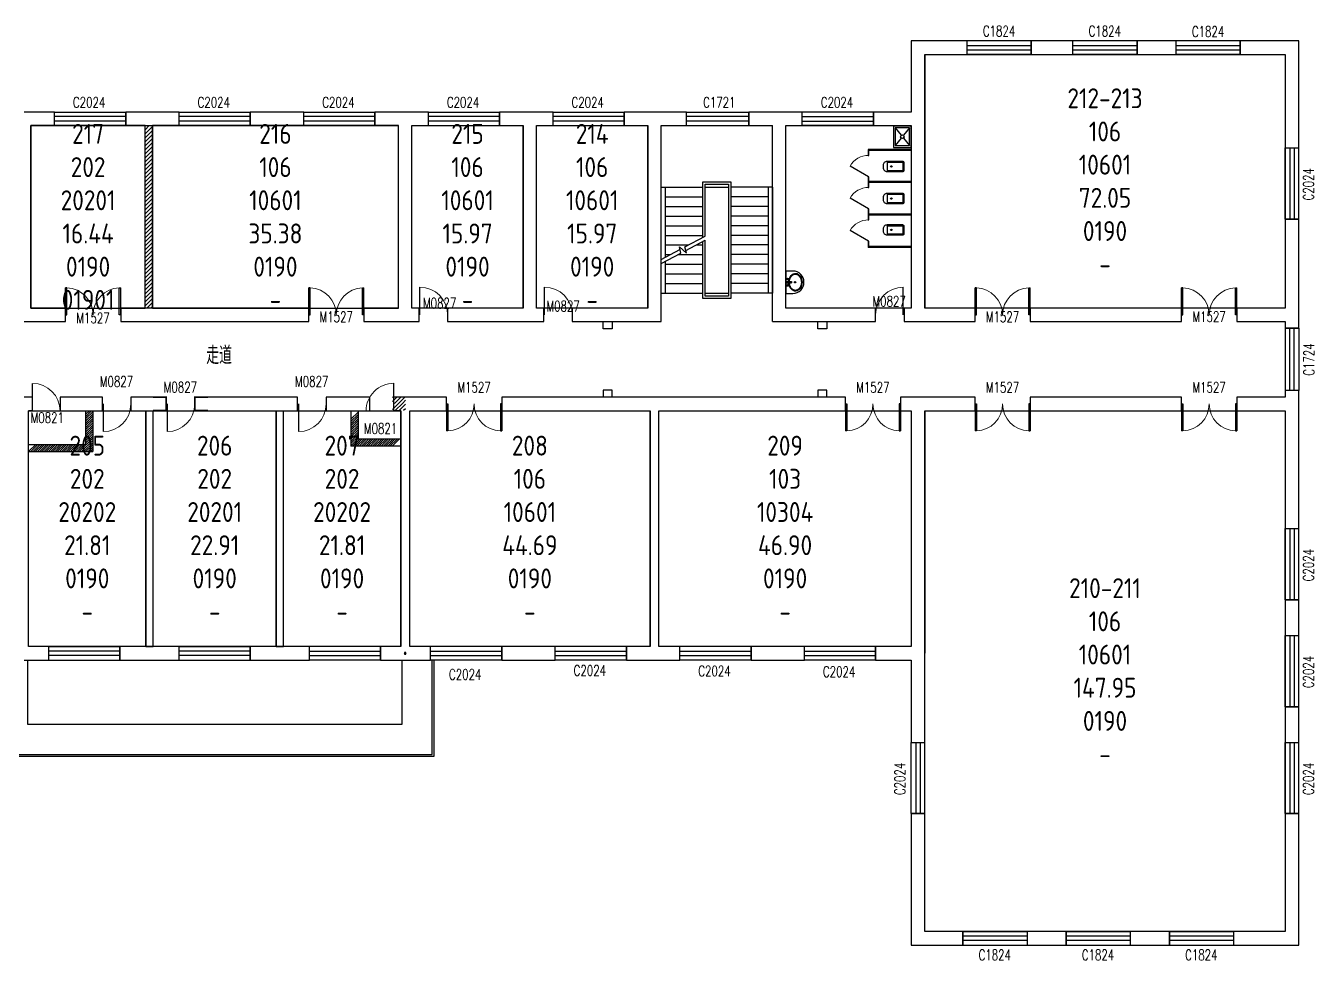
# Model space of a CAD drawing. Extents: x -129158 to -67368, y -156148 to -129921.
# Drawn here: x -103548 to -67368, y -156148 to -129921 of the extents above; entities that cross this region are included whole.
import ezdxf

# ---------------------------------------------------------------- set-up
doc = ezdxf.new("R2010")
doc.units = 0
doc.header["$LTSCALE"] = 1000
doc.header["$MEASUREMENT"] = 0
for name, color, linetype in [('body', 30, 'Continuous'), ('RM', 4, 'Continuous'), ('RM$', 5, 'Continuous'), ('RM$TXT', 5, 'Continuous')]:
    doc.layers.add(name, color=color, linetype=linetype)
doc.styles.add('_TCH_WINDOW', font='SIMPLEX', dxfattribs={"height": 3.5, "bigfont": 'GBCBIG'})
doc.styles.get("Standard").update_dxf_attribs({"font": 'gbenor.shx', "bigfont": 'gbcbig.shx'})

# ---------------------------------------------------------------- blocks, each defined once
blk = doc.blocks.new('$TCHSYS$WIN2D')
for p, q in [((-0.5, 0.5), (0.5, 0.5)), ((-0.5, 0.5), (-0.5, -0.5)), ((0.5, 0.5), (0.5, -0.5)), ((0.5, 0.167), (-0.5, 0.167)), ((0.5, -0.167), (-0.5, -0.167)), ((-0.5, -0.5), (0.5, -0.5))]:
    blk.add_line(p, q)
blk = doc.blocks.new('$DorLib2D$00000002')
for p, q in [((-0.5, 0), (-0.5, 0.4875)), ((-0.475, 0.4875), (-0.5, 0.4875)), ((-0.475, 0), (-0.475, 0.4875)), ((0.475, 0), (0.475, 0.4875)), ((0.475, 0.4875), (0.5, 0.4875)), ((0.5, 0), (0.5, 0.4875)), ((-0.5, 0), (-0.475, 0)), ((0.5, 0), (0.475, 0))]:
    blk.add_line(p, q)
at = {"lineweight": 13}
for centre, start, end in [((-0.4875, 0), 0, 88.53072), ((0.4875, 0), 91.46928, 180)]:
    blk.add_arc(centre, 0.4875, start, end, dxfattribs=at)
blk = doc.blocks.new('$DorLib2D$00000003')
blk.add_line((0.47, 0), (0.47, 0.97))
at = {"lineweight": 13}
blk.add_arc((0.47, 0), 0.97, 90, 180, dxfattribs=at)
blk = doc.blocks.new('$TCHSYS$APDOOR2D')
blk.add_line((0.5, 0), (0, 0.866))
at = {"lineweight": 13}
blk.add_arc((0.5, 0), 1, 120, 180, dxfattribs=at)

msp = doc.modelspace()

# ---------------------------------------------------------------- hatches: boundary and pattern name
at = {"layer": 'body'}
h = msp.add_hatch(dxfattribs=at)
h.set_pattern_fill('ANSI31', color=256, scale=50, style=0)
h.set_pattern_definition([(45, (0, 16297.09), (-56.1266, 56.1266), [])])
h.paths.add_polyline_path([(-99993, -132724), (-100193, -132724), (-100193, -137844), (-99993, -137844)])

# ---------------------------------------------------------------- linework, layer by layer
for p, q in [((-77112, -130344), (-78683, -130344)), ((-78683, -130344), (-78683, -132344)), ((-77112, -130724), (-77112, -130344)), ((-74143, -130344), (-75312, -130344)), ((-75312, -130344), (-75312, -130724)), ((-74143, -130724), (-74143, -130344)), ((-71243, -130344), (-72343, -130344)), ((-72343, -130344), (-72343, -130724)), ((-71243, -130724), (-71243, -130344)), ((-67803, -130344), (-69443, -130344)), ((-69443, -130344), (-69443, -130724)), ((-67803, -133344), (-67803, -130344)), ((-78303, -130724), (-77112, -130724)), ((-78303, -130724), (-78303, -132534)), ((-75312, -130724), (-74143, -130724)), ((-72343, -130724), (-71243, -130724)), ((-69443, -130724), (-68183, -130724)), ((-68183, -130724), (-68183, -133344)), ((-102743, -132344), (-103593, -132344)), ((-102743, -132724), (-102743, -132344)), ((-99243, -132344), (-100743, -132344)), ((-100743, -132344), (-100743, -132724)), ((-99243, -132724), (-99243, -132344)), ((-95743, -132344), (-97243, -132344)), ((-97243, -132344), (-97243, -132724)), ((-95743, -132724), (-95743, -132344)), ((-92893, -132344), (-93743, -132344)), ((-93743, -132344), (-93743, -132724)), ((-92243, -132344), (-92893, -132344)), ((-92243, -132724), (-92243, -132344)), ((-89393, -132344), (-90243, -132344)), ((-90243, -132344), (-90243, -132724)), ((-88743, -132344), (-89393, -132344)), ((-88743, -132724), (-88743, -132344)), ((-85893, -132344), (-86743, -132344)), ((-86743, -132344), (-86743, -132724)), ((-84993, -132344), (-85893, -132344)), ((-84993, -132724), (-84993, -132344)), ((-82393, -132344), (-83243, -132344)), ((-83243, -132344), (-83243, -132724)), ((-81743, -132344), (-82393, -132344)), ((-81743, -132724), (-81743, -132344)), ((-78683, -132344), (-79743, -132344)), ((-79743, -132344), (-79743, -132724)), ((-103403, -137844), (-103403, -132724)), ((-103403, -132724), (-102743, -132724)), ((-100743, -132724), (-99243, -132724)), ((-100193, -137844), (-100193, -132724)), ((-100193, -132724), (-99993, -132724)), ((-99993, -137844), (-99993, -132724)), ((-97243, -132724), (-95743, -132724)), ((-93743, -132724), (-93083, -132724)), ((-93083, -137844), (-93083, -132724)), ((-92703, -137844), (-92703, -132724)), ((-92703, -132724), (-92243, -132724)), ((-90243, -132724), (-89583, -132724)), ((-89583, -137844), (-89583, -132724)), ((-89203, -137844), (-89203, -132724)), ((-89203, -132724), (-88743, -132724)), ((-86743, -132724), (-86083, -132724)), ((-86083, -137844), (-86083, -132724)), ((-85703, -132724), (-84993, -132724)), ((-85703, -138224), (-85703, -132724)), ((-83243, -132724), (-82583, -132724)), ((-82583, -138224), (-82583, -132724)), ((-82203, -137844), (-82203, -132724)), ((-82203, -132724), (-81743, -132724)), ((-79743, -132724), (-78683, -132724)), ((-78683, -132724), (-78683, -137844)), ((-78303, -132534), (-78303, -137844)), ((-79133, -132784, 0), (-78965, -132995, 0)), ((-78965, -133073, 0), (-79133, -133284, 0)), ((-78733, -132784, 0), (-78902, -132995, 0)), ((-78902, -133073, 0), (-78733, -133284, 0)), ((-78683, -133394), (-79896, -133394)), ((-79896, -133394), (-79896, -133557)), ((-78683, -133419), (-79871, -133419)), ((-79871, -133557), (-79871, -133419)), ((-78683, -133419), (-78683, -133394)), ((-68183, -133344), (-67803, -133344)), ((-79896, -133557), (-79871, -133557)), ((-79353, -134009, 0), (-79353, -133729, 0)), ((-78923, -133759, 0), (-79353, -133759, 0)), ((-78913, -133969, 0), (-78913, -133769, 0)), ((-79871, -134157), (-79896, -134157)), ((-79896, -134157), (-79896, -134307)), ((-79871, -134294), (-79871, -134157)), ((-79353, -133979, 0), (-78923, -133979, 0)), ((-85703, -136477), (-85703, -134453)), ((-85703, -134453), (-85583, -134453)), ((-85583, -136414), (-85583, -134453)), ((-85583, -134453), (-84533, -134453)), ((-84533, -135858), (-84533, -134303)), ((-84533, -134303), (-83753, -134303)), ((-84473, -135826), (-84473, -134363)), ((-84473, -134363), (-83813, -134363)), ((-84473, -135826), (-84473, -134453)), ((-84473, -134453), (-83813, -134453)), ((-83813, -134363), (-83813, -137513)), ((-83813, -134453), (-83813, -137423)), ((-83753, -134303), (-83753, -137573)), ((-82703, -134453), (-83753, -134453)), ((-82583, -134453), (-82703, -134453)), ((-82703, -134453), (-82703, -137423)), ((-82583, -134453), (-82583, -137423)), ((-79896, -134307), (-79896, -134457)), ((-79896, -134457), (-79871, -134457)), ((-78683, -134294), (-79871, -134294)), ((-78683, -134319), (-79871, -134319)), ((-79871, -134457), (-79871, -134319)), ((-78683, -134319), (-78683, -134294)), ((-85583, -134723), (-84533, -134723)), ((-82703, -134723), (-83753, -134723)), ((-79353, -134909, 0), (-79353, -134629, 0)), ((-78923, -134659, 0), (-79353, -134659, 0)), ((-79353, -134879, 0), (-78923, -134879, 0)), ((-78913, -134869, 0), (-78913, -134669, 0)), ((-85583, -134993), (-84533, -134993)), ((-85583, -135263), (-84533, -135263)), ((-82703, -134993), (-83753, -134993)), ((-82703, -135263), (-83753, -135263)), ((-79871, -135057), (-79896, -135057)), ((-79896, -135057), (-79896, -135207)), ((-79896, -135219), (-79896, -135369)), ((-79871, -135207), (-79871, -135057)), ((-78683, -135207), (-79871, -135207)), ((-78683, -135232), (-79871, -135232)), ((-79871, -135369), (-79871, -135232)), ((-78683, -135232), (-78683, -135207)), ((-85583, -135533), (-84533, -135533)), ((-82703, -135533), (-83753, -135533)), ((-79896, -135369), (-79871, -135369)), ((-79353, -135790, 0), (-79353, -135511, 0)), ((-78923, -135541, 0), (-79353, -135541, 0)), ((-78913, -135750, 0), (-78913, -135551, 0)), ((-67803, -135344), (-68183, -135344)), ((-68183, -135344), (-68183, -137844)), ((-67803, -138034), (-67803, -135344)), ((-85583, -135803), (-84533, -135803)), ((-85038, -136125), (-84473, -135826)), ((-85015, -136226), (-84473, -135939)), ((-84533, -137573), (-84533, -135971)), ((-84473, -137423), (-84473, -135939)), ((-84473, -137513), (-84473, -135939)), ((-82703, -135803), (-83753, -135803)), ((-79871, -135969), (-79896, -135969)), ((-79896, -135969), (-79896, -136144)), ((-79871, -136119), (-79871, -135969)), ((-79353, -135760, 0), (-78923, -135760, 0)), ((-85703, -136477), (-85179, -136200)), ((-85703, -136590), (-85156, -136301)), ((-85583, -136073), (-84940, -136073)), ((-85583, -136343), (-85450, -136343)), ((-85237, -136343), (-84533, -136343)), ((-85156, -136301), (-85196, -136127)), ((-85196, -136127), (-84996, -136307)), ((-84996, -136307), (-85038, -136125)), ((-84726, -136073), (-84533, -136073)), ((-82703, -136073), (-83753, -136073)), ((-82703, -136343), (-83753, -136343)), ((-78683, -136144), (-79896, -136144)), ((-78683, -136119), (-79871, -136119)), ((-78683, -136144), (-78683, -136119)), ((-85703, -137423), (-85703, -136590)), ((-85583, -137423), (-85583, -136527)), ((-85583, -136613), (-84533, -136613)), ((-82703, -136613), (-83753, -136613)), ((-85583, -136883), (-84533, -136883)), ((-82703, -136883), (-83753, -136883)), ((-82194, -137097), (-82154, -137091)), ((-82194, -137097), (-82043, -137101)), ((-82154, -137091), (-82043, -137101)), ((-82056, -137101), (-82056, -137137)), ((-82043, -137101), (-82043, -137136)), ((-85703, -137423), (-85583, -137423)), ((-85583, -137153), (-84533, -137153)), ((-85583, -137423), (-84533, -137423)), ((-84473, -137423), (-83813, -137423)), ((-82703, -137153), (-83753, -137153)), ((-82703, -137423), (-83753, -137423)), ((-82583, -137423), (-82703, -137423)), ((-82194, -137140), (-82043, -137136)), ((-82194, -137140), (-82154, -137147)), ((-82154, -137147), (-82043, -137136)), ((-102433, -137844), (-103403, -137844)), ((-102433, -138224), (-102433, -137844)), ((-100193, -137844), (-100883, -137844)), ((-100883, -137844), (-100883, -138224)), ((-95603, -137844), (-100193, -137844)), ((-95603, -138224), (-95603, -137844)), ((-93083, -137844), (-94053, -137844)), ((-94053, -137844), (-94053, -138224)), ((-92503, -137844), (-92703, -137844)), ((-92503, -138224), (-92503, -137844)), ((-89583, -137844), (-91703, -137844)), ((-91703, -137844), (-91703, -138224)), ((-89003, -137844), (-89203, -137844)), ((-89003, -138224), (-89003, -137844)), ((-86083, -137844), (-88203, -137844)), ((-88203, -137844), (-88203, -138224)), ((-83753, -137573), (-84533, -137573)), ((-83813, -137513), (-84473, -137513)), ((-79683, -137844), (-82203, -137844)), ((-79683, -138224), (-79683, -137844)), ((-78683, -137844), (-78883, -137844)), ((-78883, -137844), (-78883, -138224)), ((-76893, -137844), (-78303, -137844)), ((-76893, -138224), (-76893, -137844)), ((-71093, -137844), (-75343, -137844)), ((-75343, -137844), (-75343, -138224)), ((-71093, -138224), (-71093, -137844)), ((-68183, -137844), (-69543, -137844)), ((-69543, -137844), (-69543, -138224)), ((-67803, -138409), (-67803, -138034)), ((-103593, -138224), (-102433, -138224)), ((-100883, -138224), (-100193, -138224)), ((-100193, -138224), (-95603, -138224)), ((-94053, -138224), (-92898, -138224)), ((-92893, -138224), (-92503, -138224)), ((-91703, -138224), (-89393, -138224)), ((-89393, -138224), (-89003, -138224)), ((-88203, -138224), (-85703, -138224)), ((-82583, -138224), (-79683, -138224)), ((-78883, -138224), (-78493, -138224)), ((-78493, -138224), (-76893, -138224)), ((-75343, -138224), (-71093, -138224)), ((-69543, -138224), (-68183, -138224)), ((-68183, -138224), (-68183, -138409)), ((-68183, -138409), (-67803, -138409)), ((-103361, -140344), (-103593, -140344)), ((-103361, -140724), (-103361, -140344)), ((-101397, -140344), (-102585, -140344)), ((-102585, -140344), (-102585, -140724)), ((-101397, -140724), (-101397, -140344)), ((-99603, -140344), (-100597, -140344)), ((-100597, -140344), (-100597, -140724)), ((-99603, -140724), (-99603, -140344)), ((-95915, -140344), (-98803, -140344)), ((-98803, -140344), (-98803, -140724)), ((-95915, -140724), (-95915, -140344)), ((-93887, -140344), (-95115, -140344)), ((-95115, -140344), (-95115, -140724)), ((-93887, -140724), (-93887, -140344)), ((-93252, -140354), (-93232, -140334)), ((-93252, -140466), (-93120, -140334)), ((-92893, -140344), (-93215, -140344)), ((-93215, -140724), (-93215, -140344)), ((-93197, -140524), (-93007, -140334)), ((-93085, -140524), (-92895, -140334)), ((-91733, -140344), (-92893, -140344)), ((-91733, -140724), (-91733, -140344)), ((-85893, -140344), (-90183, -140344)), ((-90183, -140344), (-90183, -140724)), ((-80533, -140344), (-85893, -140344)), ((-80533, -140724), (-80533, -140344)), ((-78493, -140344), (-78983, -140344)), ((-78983, -140344), (-78983, -140724)), ((-76893, -140344), (-78493, -140344)), ((-76893, -140724), (-76893, -140344)), ((-71093, -140344), (-75343, -140344)), ((-75343, -140344), (-75343, -140724)), ((-71093, -140724), (-71093, -140344)), ((-68183, -140344), (-69543, -140344)), ((-69543, -140344), (-69543, -140724)), ((-67803, -140159), (-68183, -140159)), ((-68183, -140159), (-68183, -140344)), ((-67803, -140534), (-67803, -140159)), ((-103468, -147344), (-103468, -140724)), ((-103361, -140724), (-103468, -140724)), ((-102585, -140724), (-101397, -140724)), ((-101868, -140724), (-101868, -141674)), ((-101868, -140832), (-101761, -140724)), ((-101868, -140894), (-101699, -140724)), ((-101668, -140724), (-101668, -141874)), ((-100597, -140724), (-99603, -140724)), ((-100173, -147344), (-100173, -140724)), ((-100173, -140724), (-99973, -140724)), ((-99973, -147344), (-99973, -140724)), ((-98803, -140724), (-95915, -140724)), ((-96513, -147344), (-96513, -140724)), ((-96513, -140724), (-96313, -140724)), ((-96313, -147344), (-96313, -140724)), ((-95115, -140724), (-93887, -140724)), ((-94418, -140724), (-94418, -141724)), ((-94218, -140724), (-94218, -141524)), ((-93252, -140691), (-93085, -140524)), ((-93018, -140724), (-93215, -140724)), ((-93163, -140714), (-92973, -140524)), ((-93051, -140714), (-92882, -140545)), ((-93018, -147344), (-93018, -140724)), ((-92973, -140524), (-92882, -140433)), ((-92938, -140714), (-92882, -140658)), ((-92768, -140724), (-91733, -140724)), ((-92768, -147344), (-92768, -140724)), ((-90183, -140724), (-86018, -140724)), ((-86018, -147344), (-86018, -140724)), ((-85768, -147344), (-85768, -140724)), ((-85768, -140724), (-80533, -140724)), ((-78983, -140724), (-78683, -140724)), ((-78683, -140724), (-78683, -147344)), ((-78303, -140724), (-76893, -140724)), ((-78303, -140724), (-78303, -147534)), ((-75343, -140724), (-71093, -140724)), ((-69543, -140724), (-68183, -140724)), ((-68183, -140724), (-68183, -144034)), ((-67803, -144034), (-67803, -140534)), ((-101868, -140956), (-101668, -140756)), ((-101868, -141017), (-101668, -140817)), ((-101868, -141079), (-101668, -140879)), ((-101868, -141079), (-101668, -140879)), ((-101868, -141141), (-101668, -140941)), ((-101868, -141203), (-101668, -141003)), ((-101868, -141265), (-101668, -141065)), ((-94418, -140966), (-94218, -140766)), ((-94418, -141028), (-94218, -140828)), ((-94418, -141090), (-94218, -140890)), ((-94418, -141151), (-94218, -140951)), ((-94418, -141213), (-94218, -141013)), ((-94418, -141275), (-94218, -141075)), ((-101868, -141327), (-101668, -141127)), ((-101868, -141389), (-101668, -141189)), ((-101868, -141451), (-101668, -141251)), ((-101868, -141512), (-101668, -141312)), ((-101868, -141574), (-101668, -141374)), ((-101868, -141636), (-101668, -141436)), ((-94418, -141337), (-94218, -141137)), ((-94418, -141399), (-94218, -141199)), ((-94418, -141461), (-94218, -141261)), ((-94418, -141523), (-94218, -141323)), ((-94418, -141585), (-94218, -141385)), ((-94418, -141646), (-94218, -141446)), ((-103468, -141874), (-103268, -141674)), ((-103468, -141674), (-101868, -141674)), ((-103406, -141874), (-103206, -141674)), ((-103344, -141874), (-103144, -141674)), ((-103282, -141874), (-103082, -141674)), ((-103220, -141874), (-103020, -141674)), ((-103158, -141874), (-102958, -141674)), ((-103096, -141874), (-102896, -141674)), ((-103035, -141874), (-102835, -141674)), ((-102973, -141874), (-102773, -141674)), ((-102911, -141874), (-102711, -141674)), ((-102849, -141874), (-102649, -141674)), ((-102787, -141874), (-102587, -141674)), ((-102725, -141874), (-102525, -141674)), ((-102663, -141874), (-102463, -141674)), ((-102601, -141874), (-102401, -141674)), ((-102540, -141874), (-102340, -141674)), ((-102478, -141874), (-102278, -141674)), ((-102416, -141874), (-102216, -141674)), ((-102354, -141874), (-102154, -141674)), ((-102292, -141874), (-102092, -141674)), ((-102230, -141874), (-102030, -141674)), ((-102168, -141874), (-101968, -141674)), ((-102106, -141874), (-101906, -141674)), ((-102045, -141874), (-101668, -141498)), ((-101983, -141874), (-101668, -141560)), ((-101921, -141874), (-101668, -141622)), ((-101859, -141874), (-101668, -141684)), ((-101797, -141874), (-101668, -141746)), ((-101735, -141874), (-101668, -141807)), ((-94418, -141708), (-94218, -141508)), ((-93018, -141724), (-94418, -141724)), ((-94372, -141724), (-94172, -141524)), ((-94311, -141724), (-94111, -141524)), ((-94249, -141724), (-94049, -141524)), ((-93018, -141524), (-94218, -141524)), ((-94187, -141724), (-93987, -141524)), ((-94125, -141724), (-93925, -141524)), ((-94063, -141724), (-93863, -141524)), ((-94001, -141724), (-93801, -141524)), ((-93939, -141724), (-93739, -141524)), ((-93877, -141724), (-93677, -141524)), ((-93816, -141724), (-93616, -141524)), ((-93754, -141724), (-93554, -141524)), ((-93692, -141724), (-93492, -141524)), ((-93630, -141724), (-93430, -141524)), ((-93568, -141724), (-93368, -141524)), ((-93506, -141724), (-93306, -141524)), ((-93444, -141724), (-93244, -141524)), ((-93383, -141724), (-93183, -141524)), ((-93321, -141724), (-93121, -141524)), ((-93259, -141724), (-93059, -141524)), ((-103468, -141874), (-101668, -141874)), ((-101673, -141874), (-101668, -141869)), ((-68183, -144034), (-67803, -144034)), ((-67803, -146034), (-68183, -146034)), ((-68183, -146034), (-68183, -147034)), ((-67803, -147034), (-67803, -146034)), ((-68183, -147034), (-67803, -147034)), ((-102903, -147344), (-103468, -147344)), ((-102903, -147724), (-102903, -147344)), ((-99243, -147344), (-100903, -147344)), ((-100903, -147344), (-100903, -147724)), ((-100173, -147344), (-99973, -147344)), ((-99243, -147724), (-99243, -147344)), ((-95583, -147344), (-97243, -147344)), ((-97243, -147344), (-97243, -147724)), ((-96513, -147344), (-96313, -147344)), ((-95583, -147724), (-95583, -147344)), ((-93018, -147344), (-93583, -147344)), ((-93583, -147344), (-93583, -147724)), ((-92913, -147554), (-92873, -147514)), ((-92913, -147514), (-92873, -147554)), ((-92183, -147344), (-92768, -147344)), ((-92183, -147724), (-92183, -147344)), ((-88683, -147344), (-90183, -147344)), ((-90183, -147344), (-90183, -147724)), ((-88683, -147724), (-88683, -147344)), ((-86018, -147344), (-86683, -147344)), ((-86683, -147344), (-86683, -147724)), ((-85183, -147344), (-85768, -147344)), ((-85183, -147724), (-85183, -147344)), ((-81683, -147344), (-83183, -147344)), ((-83183, -147344), (-83183, -147724)), ((-81683, -147724), (-81683, -147344)), ((-78683, -147344), (-79683, -147344)), ((-79683, -147344), (-79683, -147724)), ((-78303, -150034), (-78303, -147534)), ((-103593, -147724), (-102903, -147724)), ((-100903, -147724), (-99243, -147724)), ((-97243, -147724), (-95583, -147724)), ((-93583, -147724), (-92893, -147724)), ((-92893, -147724), (-92183, -147724)), ((-90183, -147724), (-88683, -147724)), ((-86683, -147724), (-85893, -147724)), ((-85893, -147724), (-85183, -147724)), ((-83183, -147724), (-81683, -147724)), ((-79683, -147724), (-78683, -147724)), ((-78683, -147724), (-78683, -150034)), ((-67803, -149034), (-68183, -149034)), ((-68183, -149034), (-68183, -150034)), ((-67803, -150034), (-67803, -149034)), ((-78683, -150034), (-78303, -150034)), ((-68183, -150034), (-67803, -150034)), ((-78303, -152034), (-78683, -152034)), ((-78683, -152034), (-78683, -155724)), ((-78303, -155344), (-78303, -152034)), ((-67803, -152034), (-68183, -152034)), ((-68183, -152034), (-68183, -155344)), ((-67803, -155724), (-67803, -152034)), ((-77233, -155344), (-78303, -155344)), ((-77233, -155724), (-77233, -155344)), ((-74333, -155344), (-75433, -155344)), ((-75433, -155344), (-75433, -155724)), ((-74333, -155724), (-74333, -155344)), ((-71433, -155344), (-72533, -155344)), ((-72533, -155344), (-72533, -155724)), ((-71433, -155724), (-71433, -155344)), ((-68183, -155344), (-69633, -155344)), ((-69633, -155344), (-69633, -155724)), ((-78683, -155724), (-77233, -155724)), ((-75433, -155724), (-74333, -155724)), ((-72533, -155724), (-71433, -155724)), ((-69633, -155724), (-67803, -155724))]:
    msp.add_line(p, q, dxfattribs=at)
at = {"layer": 'body', "elevation": 0}
for points in [[(-79183, -133334), (-78683, -133334), (-78683, -132734), (-79183, -132734)], [(-79133, -133284), (-78733, -133284), (-78733, -132784), (-79133, -132784)]]:
    msp.add_lwpolyline(points, close=True, dxfattribs=at)
for points in [[(-78923, -134009, 0.414214), (-78883, -133969), (-78883, -133769, 0.414214), (-78923, -133729), (-79363, -133729, 0.414214), (-79473, -133839), (-79473, -133899, 0.414214), (-79363, -134009)], [(-78923, -134909, 0.414214), (-78883, -134869), (-78883, -134669, 0.414214), (-78923, -134629), (-79363, -134629, 0.414214), (-79473, -134739), (-79473, -134799, 0.414214), (-79363, -134909)], [(-78923, -135790, 0.414214), (-78883, -135750), (-78883, -135551, 0.414214), (-78923, -135511), (-79363, -135511, 0.414214), (-79473, -135621), (-79473, -135680, 0.414214), (-79363, -135790)]]:
    msp.add_lwpolyline(points, format="xyb", close=True, dxfattribs=at)
at = {"layer": 'body'}
msp.add_lwpolyline([(-82009, -137433, 0.990291), (-82009, -136804), (-82203, -136804), (-82203, -137433)], format="xyb", close=True, dxfattribs=at)
for points in [[(-87083, -138224), (-87083, -138424), (-87334, -138424)], [(-87334, -138424), (-87334, -138224)], [(-81053, -138224), (-81053, -138424), (-81304, -138424)], [(-81304, -138424), (-81304, -138224)], [(-87083, -140344), (-87083, -140144), (-87333, -140144), (-87333, -140344)], [(-81053, -140344), (-81053, -140144), (-81303, -140144), (-81303, -140344)], [(-104403, -147724), (-104403, -150424), (-92084, -150424), (-92083, -147724)], [(-104353, -147724), (-104353, -150374), (-92134, -150374), (-92133, -147724)], [(-103503, -147724), (-103503, -149524), (-92983, -149524), (-92983, -147724)]]:
    msp.add_lwpolyline(points, dxfattribs=at)
at = {"layer": 'body', "const_width": 50}
for points in [[(-99973, -140344), (-99603, -140344), (-99603, -140724), (-99973, -140724)], [(-98433, -140344), (-98803, -140344), (-98803, -140724), (-98433, -140724)]]:
    msp.add_lwpolyline(points, dxfattribs=at)
at = {"layer": 'body'}
msp.add_lwpolyline([(-92913, -147554), (-92873, -147554), (-92873, -147514), (-92913, -147514)], close=True, dxfattribs=at)
for centre, radius in [((-78933, -133034, 0), 50), ((-79242, -133869, 0), 20), ((-79242, -134769, 0), 20), ((-79242, -135651, 0), 20), ((-82157, -137029), 23.7), ((-82157, -137029), 18.7), ((-81945, -137119), 20.8), ((-81945, -137119), 15.8), ((-82157, -137208), 23.7), ((-82157, -137208), 18.7)]:
    msp.add_circle(centre, radius, dxfattribs=at)
for centre, start, end in [((-78923, -133769, 0), 0, 90), ((-78923, -133969, 0), 270, 0), ((-78923, -134669, 0), 0, 90), ((-78923, -134869, 0), 270, 0), ((-78923, -135551, 0), 0, 90), ((-78923, -135750, 0), 270, 0)]:
    msp.add_arc(centre, 10, start, end, dxfattribs=at)
at = {"layer": 'body', "extrusion": (0, 0, -1)}
msp.add_ellipse((-81937, -137119), major_axis=(0, 249), ratio=0.758402, start_param=-1.469981, end_param=4.610031, dxfattribs=at)
at = {"layer": 'body'}
msp.add_open_spline([(-82104, -137096), (-82104, -137087), (-82103, -137078), (-82099, -137058), (-82097, -137046), (-82090, -137024), (-82086, -137013), (-82077, -136993), (-82072, -136983), (-82061, -136964), (-82055, -136956), (-82042, -136940), (-82035, -136933), (-82021, -136920), (-82013, -136915), (-81998, -136905), (-81990, -136902), (-81973, -136896), (-81965, -136893), (-81950, -136891), (-81944, -136890), (-81937, -136890), (-81931, -136890), (-81925, -136891), (-81911, -136893), (-81903, -136895), (-81886, -136901), (-81878, -136905), (-81862, -136914), (-81855, -136920), (-81840, -136932), (-81833, -136939), (-81820, -136955), (-81814, -136964), (-81802, -136982), (-81797, -136992), (-81788, -137012), (-81784, -137023), (-81778, -137046), (-81775, -137057), (-81771, -137081), (-81770, -137093), (-81769, -137117), (-81769, -137129), (-81771, -137153), (-81772, -137165), (-81777, -137188), (-81780, -137200), (-81787, -137222), (-81791, -137232), (-81801, -137253), (-81806, -137262), (-81818, -137280), (-81825, -137288), (-81838, -137303), (-81845, -137310), (-81860, -137322), (-81868, -137327), (-81884, -137335), (-81892, -137339), (-81909, -137344), (-81917, -137345), (-81934, -137347), (-81942, -137347), (-81959, -137345), (-81967, -137344), (-81983, -137338), (-81991, -137335), (-82007, -137326), (-82015, -137321), (-82030, -137309), (-82037, -137303), (-82050, -137288), (-82057, -137279), (-82068, -137262), (-82074, -137252), (-82083, -137232), (-82087, -137222), (-82095, -137200), (-82098, -137188), (-82101, -137169), (-82103, -137160), (-82104, -137142)], degree=3, knots=[1.670151, 1.670151, 1.670151, 1.670151, 1.783096, 1.783096, 1.937811, 1.937811, 2.092525, 2.092525, 2.247239, 2.247239, 2.401954, 2.401954, 2.556668, 2.556668, 2.711383, 2.711383, 2.866097, 2.866097, 3.020811, 3.020811, 3.141593, 3.141593, 3.141593, 3.25338, 3.25338, 3.408932, 3.408932, 3.564484, 3.564484, 3.720037, 3.720037, 3.875589, 3.875589, 4.031141, 4.031141, 4.186693, 4.186693, 4.342245, 4.342245, 4.497797, 4.497797, 4.65335, 4.65335, 4.808902, 4.808902, 4.964454, 4.964454, 5.120006, 5.120006, 5.275558, 5.275558, 5.43111, 5.43111, 5.586663, 5.586663, 5.742215, 5.742215, 5.897767, 5.897767, 6.053319, 6.053319, 6.208871, 6.208871, 6.364423, 6.364423, 6.519138, 6.519138, 6.673852, 6.673852, 6.828567, 6.828567, 6.983281, 6.983281, 7.137995, 7.137995, 7.29271, 7.29271, 7.447424, 7.447424, 7.602138, 7.602138, 7.709716, 7.709716, 7.709716, 7.709716], dxfattribs=at)
at = {"layer": 'RM'}
msp.add_lwpolyline([(-82203, -132724), (-78683, -132724), (-78683, -137844), (-82203, -137844)], close=True, dxfattribs=at)
at = {"layer": 'RM$'}
msp.add_lwpolyline([(-78303, -130724), (-68183, -130724), (-68183, -137844), (-78303, -137844), (-78303, -130724)], dxfattribs=at)
for points in [[(-103403, -132724), (-103403, -137844), (-100193, -137844), (-100193, -132724), (-103403, -132724)], [(-99993, -132724), (-99993, -137844), (-93083, -137844), (-93083, -132724)], [(-92703, -132724), (-89583, -132724), (-89583, -137844), (-92703, -137844)], [(-89203, -132724), (-86083, -132724), (-86083, -137844), (-89203, -137844)], [(-103468, -140724), (-100173, -140724), (-100173, -147344), (-103468, -147344)], [(-99973, -140724), (-96513, -140724), (-96513, -147344), (-99973, -147344)], [(-96313, -140724), (-93018, -140724), (-93018, -147344), (-96313, -147344)], [(-92768, -140724), (-86018, -140724), (-86018, -147344), (-92768, -147344)], [(-85768, -140724), (-78683, -140724), (-78683, -147344), (-85768, -147344)], [(-78303, -140724), (-68183, -140724), (-68183, -155344), (-78303, -155344)]]:
    msp.add_lwpolyline(points, close=True, dxfattribs=at)

# ---------------------------------------------------------------- block references
at = {"layer": 'body'}
ref = msp.add_blockref('$TCHSYS$WIN2D', (-76212, -130534), dxfattribs=dict(at, xscale=1800, yscale=380, zscale=380, rotation=180))
ref.add_attrib('A', 'C1824', (-76672, -130218), dxfattribs={"height": 297.5, "style": '_TCH_WINDOW', "width": 0.705882})
ref = msp.add_blockref('$TCHSYS$WIN2D', (-73243, -130534), dxfattribs=dict(at, xscale=1800, yscale=380, zscale=380, rotation=180))
ref.add_attrib('A', 'C1824', (-73703, -130218), dxfattribs={"height": 297.5, "style": '_TCH_WINDOW', "width": 0.705882})
ref = msp.add_blockref('$TCHSYS$WIN2D', (-70343, -130534), dxfattribs=dict(at, xscale=1800, yscale=380, zscale=380, rotation=180))
ref.add_attrib('A', 'C1824', (-70803, -130232), dxfattribs={"height": 297.5, "style": '_TCH_WINDOW', "width": 0.705882})
ref = msp.add_blockref('$TCHSYS$WIN2D', (-101743, -132534), dxfattribs=dict(at, xscale=-2000, yscale=380, zscale=380, rotation=180))
ref.add_attrib('A', 'C2024', (-102223, -132218), dxfattribs={"height": 297.5, "style": '_TCH_WINDOW', "width": 0.705882})
ref = msp.add_blockref('$TCHSYS$WIN2D', (-98243, -132534), dxfattribs=dict(at, xscale=-2000, yscale=380, zscale=380, rotation=180))
ref.add_attrib('A', 'C2024', (-98723, -132218), dxfattribs={"height": 297.5, "style": '_TCH_WINDOW', "width": 0.705882})
ref = msp.add_blockref('$TCHSYS$WIN2D', (-94743, -132534), dxfattribs=dict(at, xscale=-2000, yscale=380, zscale=380, rotation=180))
ref.add_attrib('A', 'C2024', (-95223, -132218), dxfattribs={"height": 297.5, "style": '_TCH_WINDOW', "width": 0.705882})
ref = msp.add_blockref('$TCHSYS$WIN2D', (-91243, -132534), dxfattribs=dict(at, xscale=2000, yscale=-380, zscale=380))
ref.add_attrib('A', 'C2024', (-91723, -132218), dxfattribs={"height": 297.5, "style": '_TCH_WINDOW', "width": 0.705882})
ref = msp.add_blockref('$TCHSYS$WIN2D', (-87743, -132534), dxfattribs=dict(at, xscale=2000, yscale=-380, zscale=380))
ref.add_attrib('A', 'C2024', (-88223, -132218), dxfattribs={"height": 297.5, "style": '_TCH_WINDOW', "width": 0.705882})
ref = msp.add_blockref('$TCHSYS$WIN2D', (-84118, -132534), dxfattribs=dict(at, xscale=1750, yscale=-380, zscale=380))
ref.add_attrib('A', 'C1721', (-84528, -132218), dxfattribs={"height": 297.5, "style": '_TCH_WINDOW', "width": 0.705882})
ref = msp.add_blockref('$TCHSYS$WIN2D', (-80743, -132534), dxfattribs=dict(at, xscale=2000, yscale=380, zscale=380, rotation=179.9999999999996))
ref.add_attrib('A', 'C2024', (-81223, -132218), dxfattribs={"height": 297.5, "rotation": 360, "style": '_TCH_WINDOW', "width": 0.705882})
ref = msp.add_blockref('$TCHSYS$WIN2D', (-67993, -134344), dxfattribs=dict(at, xscale=2000, yscale=380, zscale=380, rotation=90))
ref.add_attrib('A', 'C2024', (-67380, -134824), dxfattribs={"height": 297.5, "rotation": 90, "style": '_TCH_WINDOW', "width": 0.705882})
for name, p, xscale, yscale, zscale, rotation in [('$TCHSYS$APDOOR2D', (-79883, -133857), 600, -600, 25, 270), ('$TCHSYS$APDOOR2D', (-79883, -134757), 600, -600, 25, 270), ('$TCHSYS$APDOOR2D', (-79883, -135669), 600, -600, 25, 270), ('$TCHSYS$WIN2D', (-101903, -147534), -2000, 380, 380, 180), ('$TCHSYS$WIN2D', (-98243, -147534), -2000, 380, 380, 180), ('$TCHSYS$WIN2D', (-94583, -147534), 2000, 380, 380, 180)]:
    msp.add_blockref(name, p, dxfattribs=dict(at, xscale=xscale, yscale=yscale, zscale=zscale, rotation=rotation))
ref = msp.add_blockref('$DorLib2D$00000002', (-101658, -138034), dxfattribs=dict(at, xscale=1550, yscale=1550, zscale=380))
ref.add_attrib('A', 'M1527', (-102128, -138271), dxfattribs={"height": 297.5, "style": '_TCH_WINDOW', "width": 0.705882})
ref = msp.add_blockref('$DorLib2D$00000002', (-94828, -138034), dxfattribs=dict(at, xscale=-1550, yscale=1550, zscale=380))
ref.add_attrib('A', 'M1527', (-95298, -138238), dxfattribs={"height": 297.5, "style": '_TCH_WINDOW', "width": 0.705882})
ref = msp.add_blockref('$DorLib2D$00000003', (-92103, -138034), dxfattribs=dict(at, xscale=800, yscale=-800, zscale=380, rotation=180))
ref.add_attrib('A', 'M0827', (-92395, -137858), dxfattribs={"height": 297.5, "style": '_TCH_WINDOW', "width": 0.705882})
ref = msp.add_blockref('$DorLib2D$00000003', (-88603, -138034), dxfattribs=dict(at, xscale=800, yscale=-800, zscale=380, rotation=180))
ref.add_attrib('A', 'M0827', (-88928, -137937), dxfattribs={"height": 297.5, "style": '_TCH_WINDOW', "width": 0.705882})
ref = msp.add_blockref('$DorLib2D$00000003', (-79283, -138034), dxfattribs=dict(at, xscale=800, yscale=800, zscale=380))
ref.add_attrib('A', 'M0827', (-79773, -137804), dxfattribs={"height": 297.5, "style": '_TCH_WINDOW', "width": 0.705882})
ref = msp.add_blockref('$DorLib2D$00000002', (-76118, -138034), dxfattribs=dict(at, xscale=1550, yscale=1550, zscale=380))
ref.add_attrib('A', 'M1527', (-76588, -138238), dxfattribs={"height": 297.5, "style": '_TCH_WINDOW', "width": 0.705882})
ref = msp.add_blockref('$DorLib2D$00000002', (-70318, -138034), dxfattribs=dict(at, xscale=1550, yscale=1550, zscale=380))
ref.add_attrib('A', 'M1527', (-70788, -138233), dxfattribs={"height": 297.5, "style": '_TCH_WINDOW', "width": 0.705882})
ref = msp.add_blockref('$TCHSYS$WIN2D', (-67993, -139284), dxfattribs=dict(at, xscale=-1750, yscale=-380, zscale=380, rotation=90))
ref.add_attrib('A', 'C1724', (-67368, -139744), dxfattribs={"height": 297.5, "rotation": 90, "style": '_TCH_WINDOW', "width": 0.705882})
ref = msp.add_blockref('$DorLib2D$00000003', (-102985, -140735), dxfattribs=dict(at, xscale=800, yscale=-800, zscale=190, rotation=180))
ref.add_attrib('A', 'M0821', (-103412, -141069), dxfattribs={"height": 297.5, "style": '_TCH_WINDOW', "width": 0.705882})
ref = msp.add_blockref('$DorLib2D$00000003', (-100997, -140534), dxfattribs=dict(at, xscale=800, yscale=800, zscale=380, rotation=180))
ref.add_attrib('A', 'M0827', (-101469, -140056), dxfattribs={"height": 297.5, "style": '_TCH_WINDOW', "width": 0.705882})
ref = msp.add_blockref('$DorLib2D$00000003', (-99203, -140534), dxfattribs=dict(at, xscale=800, yscale=800, zscale=380, rotation=180))
ref.add_attrib('A', 'M0827', (-99675, -140214), dxfattribs={"height": 297.5, "style": '_TCH_WINDOW', "width": 0.705882})
ref = msp.add_blockref('$DorLib2D$00000003', (-95515, -140534), dxfattribs=dict(at, xscale=800, yscale=800, zscale=380, rotation=180))
ref.add_attrib('A', 'M0827', (-95987, -140051), dxfattribs={"height": 297.5, "style": '_TCH_WINDOW', "width": 0.705882})
ref = msp.add_blockref('$DorLib2D$00000003', (-93591, -140732), dxfattribs=dict(at, xscale=-800, yscale=-800, zscale=190, rotation=180))
ref.add_attrib('A', 'M0821', (-94054, -141374), dxfattribs={"height": 297.5, "style": '_TCH_WINDOW', "width": 0.705882})
ref = msp.add_blockref('$DorLib2D$00000002', (-90958, -140534), dxfattribs=dict(at, xscale=-1550, yscale=1550, zscale=380, rotation=180))
ref.add_attrib('A', 'M1527', (-91428, -140218), dxfattribs={"height": 297.5, "style": '_TCH_WINDOW', "width": 0.705882})
ref = msp.add_blockref('$DorLib2D$00000002', (-79758, -140534), dxfattribs=dict(at, xscale=-1550, yscale=1550, zscale=380, rotation=180))
ref.add_attrib('A', 'M1527', (-80228, -140218), dxfattribs={"height": 297.5, "style": '_TCH_WINDOW', "width": 0.705882})
ref = msp.add_blockref('$DorLib2D$00000002', (-76118, -140534), dxfattribs=dict(at, xscale=-1550, yscale=1550, zscale=380, rotation=180))
ref.add_attrib('A', 'M1527', (-76588, -140218), dxfattribs={"height": 297.5, "style": '_TCH_WINDOW', "width": 0.705882})
ref = msp.add_blockref('$DorLib2D$00000002', (-70318, -140534), dxfattribs=dict(at, xscale=-1550, yscale=1550, zscale=380, rotation=180))
ref.add_attrib('A', 'M1527', (-70788, -140218), dxfattribs={"height": 297.5, "style": '_TCH_WINDOW', "width": 0.705882})
ref = msp.add_blockref('$TCHSYS$WIN2D', (-67993, -145034), dxfattribs=dict(at, xscale=2000, yscale=380, zscale=380, rotation=90))
ref.add_attrib('A', 'C2024', (-67380, -145514), dxfattribs={"height": 297.5, "rotation": 90, "style": '_TCH_WINDOW', "width": 0.705882})
ref = msp.add_blockref('$TCHSYS$WIN2D', (-67993, -148034), dxfattribs=dict(at, xscale=2000, yscale=380, zscale=380, rotation=90))
ref.add_attrib('A', 'C2024', (-67380, -148514), dxfattribs={"height": 297.5, "rotation": 90, "style": '_TCH_WINDOW', "width": 0.705882})
ref = msp.add_blockref('$TCHSYS$WIN2D', (-91183, -147534), dxfattribs=dict(at, xscale=2000, yscale=380, zscale=380, rotation=180))
ref.add_attrib('A', 'C2024', (-91663, -148276), dxfattribs={"height": 297.5, "style": '_TCH_WINDOW', "width": 0.705882})
ref = msp.add_blockref('$TCHSYS$WIN2D', (-87683, -147534), dxfattribs=dict(at, xscale=2000, yscale=380, zscale=380, rotation=180))
ref.add_attrib('A', 'C2024', (-88163, -148165), dxfattribs={"height": 297.5, "style": '_TCH_WINDOW', "width": 0.705882})
ref = msp.add_blockref('$TCHSYS$WIN2D', (-84183, -147534), dxfattribs=dict(at, xscale=-2000, yscale=-380, zscale=380))
ref.add_attrib('A', 'C2024', (-84663, -148180), dxfattribs={"height": 297.5, "style": '_TCH_WINDOW', "width": 0.705882})
ref = msp.add_blockref('$TCHSYS$WIN2D', (-80683, -147534), dxfattribs=dict(at, xscale=-2000, yscale=-380, zscale=380))
ref.add_attrib('A', 'C2024', (-81163, -148199), dxfattribs={"height": 297.5, "style": '_TCH_WINDOW', "width": 0.705882})
ref = msp.add_blockref('$TCHSYS$WIN2D', (-78493, -151034), dxfattribs=dict(at, xscale=-2000, yscale=-380, zscale=380, rotation=270))
ref.add_attrib('A', 'C2024', (-78854, -151514), dxfattribs={"height": 297.5, "rotation": 90, "style": '_TCH_WINDOW', "width": 0.705882})
ref = msp.add_blockref('$TCHSYS$WIN2D', (-67993, -151034), dxfattribs=dict(at, xscale=2000, yscale=380, zscale=380, rotation=90))
ref.add_attrib('A', 'C2024', (-67380, -151514), dxfattribs={"height": 297.5, "rotation": 90, "style": '_TCH_WINDOW', "width": 0.705882})
ref = msp.add_blockref('$TCHSYS$WIN2D', (-76333, -155534), dxfattribs=dict(at, xscale=1800, yscale=380, zscale=380))
ref.add_attrib('A', 'C1824', (-76793, -156148), dxfattribs={"height": 297.5, "style": '_TCH_WINDOW', "width": 0.705882})
ref = msp.add_blockref('$TCHSYS$WIN2D', (-73433, -155534), dxfattribs=dict(at, xscale=1800, yscale=380, zscale=380))
ref.add_attrib('A', 'C1824', (-73893, -156148), dxfattribs={"height": 297.5, "style": '_TCH_WINDOW', "width": 0.705882})
ref = msp.add_blockref('$TCHSYS$WIN2D', (-70533, -155534), dxfattribs=dict(at, xscale=1800, yscale=380, zscale=380))
ref.add_attrib('A', 'C1824', (-70993, -156148), dxfattribs={"height": 297.5, "style": '_TCH_WINDOW', "width": 0.705882})

# ---------------------------------------------------------------- texts
msp.add_text('走道', height=500, dxfattribs=at).set_placement((-98479, -139418))
at = {"layer": 'RM$TXT', "char_height": 558.8, "attachment_point": 8}
for s, insert in [('212-213^M^J106^M^J10601^M^J72.05^M^J0190^M^J-^M^J', (-73243, -136892)), ('217^M^J202^M^J20201^M^J16.44^M^J0190^M^J01901^M^J', (-101798, -137892)), ('216^M^J106^M^J10601^M^J35.38^M^J0190^M^J-^M^J', (-96538, -137892)), ('215^M^J106^M^J10601^M^J15.97^M^J0190^M^J-^M^J', (-91143, -137892)), ('214^M^J106^M^J10601^M^J15.97^M^J0190^M^J-^M^J', (-87643, -137892)), ('205^M^J202^M^J20202^M^J21.81^M^J0190^M^J-^M^J', (-101821, -146642)), ('206^M^J202^M^J20201^M^J22.91^M^J0190^M^J-^M^J', (-98243, -146642)), ('207^M^J202^M^J20202^M^J21.81^M^J0190^M^J-^M^J', (-94666, -146642)), ('208^M^J106^M^J10601^M^J44.69^M^J0190^M^J-^M^J', (-89393, -146642)), ('209^M^J103^M^J10304^M^J46.90^M^J0190^M^J-^M^J', (-82226, -146642)), ('210-211^M^J106^M^J10601^M^J147.95^M^J0190^M^J-^M^J', (-73243, -150642))]:
    msp.add_mtext(s, dxfattribs=dict(at, insert=insert))

doc.saveas('drawing.dxf')
